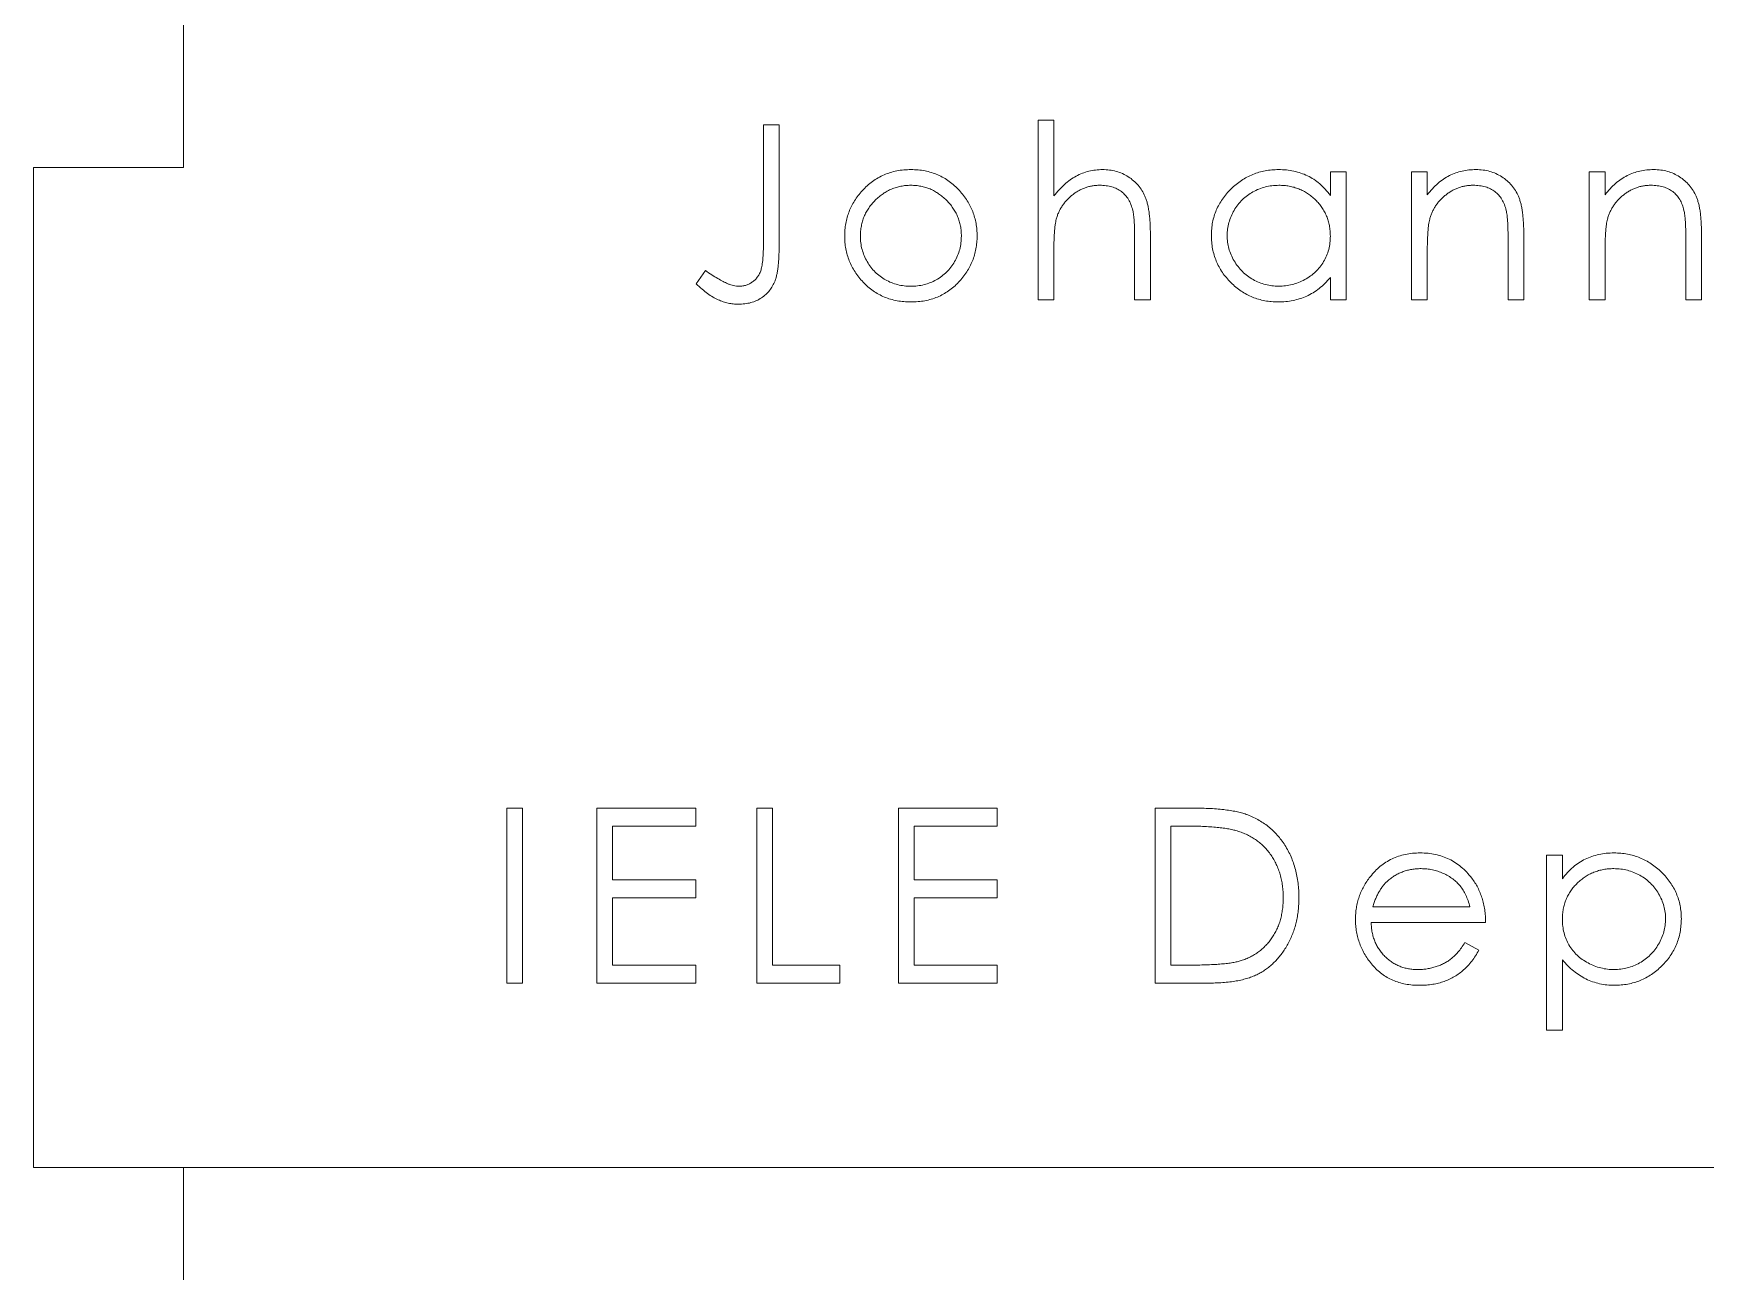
# Model space of a CAD drawing. Header units: millimetres. Extents: x 0 to 300, y 0 to 315.
# Drawn here: x 0 to 33.43, y 97.92 to 122.68 of the extents above; entities that cross this region are included whole.
import ezdxf

# ---------------------------------------------------------------- set-up
doc = ezdxf.new("R2010")
doc.units = ezdxf.units.MM

msp = doc.modelspace()

# ---------------------------------------------------------------- linework, layer by layer
at = {"color": 1, "linetype": 'Continuous', "lineweight": 0}
for p, q in [((3, 120), (3, 130)), ((0, 120), (0, 100)), ((0, 120), (3, 120)), ((3, 100), (0, 100)), ((3, 100), (3, 80)), ((273, 100), (3, 100)), ((3, 100), (68, 100))]:
    msp.add_line(p, q, dxfattribs=at)
at = {"color": 18, "linetype": 'Continuous', "lineweight": 15, "true_color": 0x000000}
for p, q in [((14.596, 120.857), (14.91, 120.857)), ((14.596, 118.528), (14.596, 120.857)), ((14.91, 120.857), (14.91, 118.493)), ((20.088, 120.946), (20.403, 120.946)), ((20.088, 117.357), (20.088, 120.946)), ((20.403, 120.946), (20.403, 119.431)), ((25.931, 119.914), (26.245, 119.914)), ((25.931, 119.441), (25.931, 119.914)), ((26.245, 119.914), (26.245, 117.357)), ((27.555, 119.914), (27.869, 119.914)), ((27.555, 117.357), (27.555, 119.914)), ((27.869, 119.914), (27.869, 119.453)), ((31.109, 119.914), (31.423, 119.914)), ((31.109, 117.357), (31.109, 119.914)), ((31.423, 119.914), (31.423, 119.453)), ((22.018, 117.357), (22.018, 118.56)), ((22.332, 118.663), (22.332, 117.357)), ((29.485, 117.357), (29.485, 118.56)), ((29.799, 118.663), (29.799, 117.357)), ((33.038, 117.357), (33.038, 118.56)), ((33.353, 118.663), (33.353, 117.357)), ((20.403, 118.281), (20.403, 117.357)), ((27.869, 118.281), (27.869, 117.357)), ((31.423, 118.281), (31.423, 117.357)), ((13.25, 117.671), (13.435, 117.94)), ((25.931, 117.357), (25.931, 117.799)), ((20.403, 117.357), (20.088, 117.357)), ((22.332, 117.357), (22.018, 117.357)), ((26.245, 117.357), (25.931, 117.357)), ((27.869, 117.357), (27.555, 117.357)), ((29.799, 117.357), (29.485, 117.357)), ((31.423, 117.357), (31.109, 117.357)), ((33.353, 117.357), (33.038, 117.357)), ((9.463, 107.19), (9.777, 107.19)), ((9.463, 103.69), (9.463, 107.19)), ((9.777, 107.19), (9.777, 103.69)), ((11.267, 107.19), (13.241, 107.19)), ((11.267, 103.69), (11.267, 107.19)), ((13.241, 107.19), (13.241, 106.831)), ((14.462, 107.19), (14.776, 107.19)), ((14.462, 103.69), (14.462, 107.19)), ((14.776, 107.19), (14.776, 104.049)), ((17.297, 107.19), (19.272, 107.19)), ((17.297, 103.69), (17.297, 107.19)), ((19.272, 107.19), (19.272, 106.831)), ((22.431, 107.19), (23.138, 107.19)), ((22.431, 103.69), (22.431, 107.19)), ((11.581, 106.831), (11.581, 105.754)), ((13.241, 106.831), (11.581, 106.831)), ((17.612, 106.831), (17.612, 105.754)), ((19.272, 106.831), (17.612, 106.831)), ((22.745, 106.831), (22.745, 104.049)), ((22.991, 106.831), (22.745, 106.831)), ((30.256, 106.248), (30.571, 106.248)), ((30.256, 102.748), (30.256, 106.248)), ((30.571, 106.248), (30.571, 105.774)), ((11.581, 105.754), (13.241, 105.754)), ((13.241, 105.754), (13.241, 105.395)), ((17.612, 105.754), (19.272, 105.754)), ((19.272, 105.754), (19.272, 105.395)), ((11.581, 105.395), (11.581, 104.049)), ((13.241, 105.395), (11.581, 105.395)), ((17.612, 105.395), (17.612, 104.049)), ((19.272, 105.395), (17.612, 105.395)), ((26.78, 105.216), (28.722, 105.216)), ((29.036, 104.901), (26.747, 104.901)), ((28.622, 104.498), (28.901, 104.351)), ((11.581, 104.049), (13.241, 104.049)), ((13.241, 104.049), (13.241, 103.69)), ((14.776, 104.049), (16.122, 104.049)), ((16.122, 104.049), (16.122, 103.69)), ((17.612, 104.049), (19.272, 104.049)), ((19.272, 104.049), (19.272, 103.69)), ((22.745, 104.049), (23.147, 104.049)), ((30.571, 104.153), (30.571, 102.748)), ((9.777, 103.69), (9.463, 103.69)), ((13.241, 103.69), (11.267, 103.69)), ((16.122, 103.69), (14.462, 103.69)), ((19.272, 103.69), (17.297, 103.69)), ((23.515, 103.69), (22.431, 103.69)), ((30.571, 102.748), (30.256, 102.748))]:
    msp.add_line(p, q, dxfattribs=at)
for points, knots in [([(16.571, 119.536), (16.604, 119.57), (16.667, 119.636), (16.775, 119.722), (16.887, 119.796), (17.007, 119.855), (17.133, 119.902), (17.265, 119.935), (17.403, 119.956), (17.498, 119.958), (17.546, 119.959)], [0, 0, 0, 0, 0.128498, 0.252713, 0.374819, 0.496436, 0.617911, 0.741288, 0.8687, 1, 1, 1, 1]), ([(17.546, 119.959), (17.594, 119.958), (17.688, 119.956), (17.826, 119.935), (17.957, 119.902), (18.083, 119.857), (18.201, 119.796), (18.314, 119.724), (18.421, 119.638), (18.485, 119.571), (18.517, 119.538)], [0, 0, 0, 0, 0.131751, 0.258332, 0.382134, 0.503804, 0.624693, 0.746871, 0.871514, 1, 1, 1, 1]), ([(20.403, 119.431), (20.436, 119.473), (20.502, 119.555), (20.612, 119.662), (20.726, 119.755), (20.846, 119.829), (20.971, 119.888), (21.102, 119.929), (21.237, 119.954), (21.329, 119.958), (21.376, 119.959)], [0, 0, 0, 0, 0.140724, 0.273996, 0.400684, 0.522555, 0.641534, 0.759969, 0.878405, 1, 1, 1, 1]), ([(21.376, 119.959), (21.423, 119.957), (21.516, 119.954), (21.651, 119.927), (21.777, 119.881), (21.893, 119.818), (21.998, 119.739), (22.091, 119.648), (22.167, 119.543), (22.218, 119.446), (22.252, 119.359), (22.273, 119.285), (22.291, 119.202), (22.307, 119.111), (22.317, 119.011), (22.326, 118.902), (22.332, 118.786), (22.332, 118.705), (22.332, 118.663)], [0, 0, 0, 0, 0.077229, 0.151155, 0.223454, 0.295497, 0.36692, 0.436794, 0.506696, 0.577864, 0.615912, 0.658048, 0.703776, 0.75408, 0.808979, 0.867913, 0.931702, 1, 1, 1, 1]), ([(23.553, 118.642), (23.554, 118.687), (23.556, 118.775), (23.575, 118.904), (23.606, 119.029), (23.649, 119.148), (23.705, 119.262), (23.773, 119.372), (23.853, 119.477), (23.945, 119.574), (24.045, 119.664), (24.152, 119.743), (24.263, 119.811), (24.381, 119.864), (24.502, 119.908), (24.629, 119.938), (24.761, 119.955), (24.851, 119.958), (24.896, 119.959)], [0, 0, 0, 0, 0.063775, 0.126079, 0.186904, 0.247574, 0.308003, 0.369132, 0.432033, 0.496791, 0.561611, 0.624914, 0.686726, 0.748079, 0.809582, 0.871631, 0.934886, 1, 1, 1, 1]), ([(24.896, 119.959), (24.948, 119.958), (25.05, 119.955), (25.2, 119.931), (25.342, 119.892), (25.477, 119.838), (25.604, 119.766), (25.722, 119.676), (25.833, 119.567), (25.898, 119.484), (25.931, 119.441)], [0, 0, 0, 0, 0.129862, 0.254654, 0.376015, 0.495255, 0.614798, 0.738106, 0.865196, 1, 1, 1, 1]), ([(27.869, 119.453), (27.903, 119.495), (27.968, 119.576), (28.076, 119.683), (28.191, 119.771), (28.311, 119.841), (28.436, 119.894), (28.567, 119.932), (28.703, 119.955), (28.796, 119.958), (28.842, 119.959)], [0, 0, 0, 0, 0.140976, 0.273569, 0.398988, 0.51993, 0.63811, 0.756589, 0.87686, 1, 1, 1, 1]), ([(28.842, 119.959), (28.89, 119.957), (28.982, 119.954), (29.117, 119.927), (29.243, 119.881), (29.36, 119.818), (29.465, 119.739), (29.557, 119.647), (29.634, 119.542), (29.685, 119.444), (29.719, 119.358), (29.74, 119.283), (29.758, 119.201), (29.773, 119.11), (29.784, 119.01), (29.792, 118.902), (29.798, 118.785), (29.799, 118.704), (29.799, 118.663)], [0, 0, 0, 0, 0.0772404, 0.1511781, 0.223488, 0.2955426, 0.3669763, 0.4371305, 0.5070436, 0.5785597, 0.6166135, 0.6587562, 0.7044912, 0.7548031, 0.8093316, 0.8682745, 0.9320729, 1, 1, 1, 1]), ([(31.423, 119.453), (31.457, 119.495), (31.522, 119.576), (31.63, 119.683), (31.745, 119.771), (31.865, 119.841), (31.99, 119.894), (32.121, 119.932), (32.257, 119.955), (32.349, 119.958), (32.396, 119.959)], [0, 0, 0, 0, 0.140976, 0.273569, 0.398988, 0.51993, 0.63811, 0.756589, 0.87686, 1, 1, 1, 1]), ([(32.396, 119.959), (32.444, 119.957), (32.536, 119.954), (32.671, 119.927), (32.797, 119.881), (32.914, 119.818), (33.019, 119.739), (33.111, 119.647), (33.187, 119.542), (33.239, 119.444), (33.272, 119.358), (33.294, 119.283), (33.312, 119.201), (33.327, 119.11), (33.338, 119.01), (33.346, 118.902), (33.352, 118.785), (33.352, 118.704), (33.353, 118.663)], [0, 0, 0, 0, 0.0772404, 0.1511781, 0.223488, 0.2955426, 0.3669763, 0.4371305, 0.5070436, 0.5785597, 0.6166135, 0.6587562, 0.7044912, 0.7548031, 0.8093316, 0.8682745, 0.9320729, 1, 1, 1, 1]), ([(16.221, 118.628), (16.222, 118.671), (16.224, 118.756), (16.24, 118.881), (16.268, 119.002), (16.306, 119.118), (16.356, 119.229), (16.416, 119.337), (16.488, 119.44), (16.543, 119.503), (16.571, 119.536)], [0, 0, 0, 0, 0.128919, 0.255238, 0.378679, 0.501088, 0.622714, 0.746241, 0.871589, 1, 1, 1, 1]), ([(17.544, 119.645), (17.51, 119.644), (17.443, 119.642), (17.345, 119.628), (17.25, 119.605), (17.158, 119.572), (17.071, 119.53), (16.987, 119.478), (16.906, 119.418), (16.831, 119.348), (16.762, 119.272), (16.701, 119.192), (16.65, 119.107), (16.607, 119.019), (16.575, 118.926), (16.552, 118.829), (16.537, 118.729), (16.536, 118.661), (16.535, 118.626)], [0, 0, 0, 0, 0.063846, 0.126044, 0.187165, 0.247399, 0.30838, 0.36978, 0.432584, 0.497641, 0.562401, 0.625557, 0.687332, 0.748313, 0.809791, 0.871768, 0.934836, 1, 1, 1, 1]), ([(18.554, 118.626), (18.553, 118.661), (18.551, 118.729), (18.537, 118.829), (18.513, 118.926), (18.481, 119.019), (18.439, 119.107), (18.386, 119.191), (18.326, 119.273), (18.256, 119.348), (18.181, 119.418), (18.1, 119.478), (18.017, 119.53), (17.929, 119.573), (17.838, 119.604), (17.743, 119.628), (17.645, 119.642), (17.578, 119.644), (17.544, 119.645)], [0, 0, 0, 0, 0.065185, 0.128274, 0.19027, 0.251768, 0.312769, 0.374793, 0.43797, 0.503047, 0.568125, 0.63095, 0.692369, 0.752973, 0.813641, 0.874355, 0.936573, 1, 1, 1, 1]), ([(18.517, 119.538), (18.545, 119.506), (18.601, 119.442), (18.672, 119.338), (18.733, 119.231), (18.782, 119.119), (18.821, 119.003), (18.848, 118.882), (18.865, 118.757), (18.867, 118.672), (18.868, 118.628)], [0, 0, 0, 0, 0.128157, 0.253834, 0.376506, 0.498534, 0.621368, 0.744565, 0.870634, 1, 1, 1, 1]), ([(21.32, 119.645), (21.295, 119.645), (21.245, 119.644), (21.171, 119.634), (21.099, 119.619), (21.029, 119.598), (20.961, 119.569), (20.895, 119.536), (20.831, 119.496), (20.77, 119.451), (20.713, 119.401), (20.659, 119.348), (20.612, 119.292), (20.569, 119.233), (20.531, 119.171), (20.499, 119.106), (20.471, 119.038), (20.458, 118.991), (20.451, 118.968)], [0, 0, 0, 0, 0.06402, 0.126694, 0.189084, 0.250363, 0.312516, 0.374243, 0.43785, 0.502657, 0.567745, 0.630576, 0.692772, 0.754268, 0.815121, 0.876051, 0.937982, 1, 1, 1, 1]), ([(21.981, 119.142), (21.97, 119.181), (21.948, 119.258), (21.897, 119.361), (21.833, 119.45), (21.755, 119.522), (21.665, 119.578), (21.561, 119.617), (21.445, 119.641), (21.363, 119.644), (21.32, 119.645)], [0, 0, 0, 0, 0.136257, 0.261954, 0.379638, 0.494379, 0.609866, 0.729887, 0.859213, 1, 1, 1, 1]), ([(24.9, 119.645), (24.854, 119.643), (24.764, 119.64), (24.631, 119.615), (24.503, 119.573), (24.382, 119.516), (24.27, 119.444), (24.169, 119.357), (24.079, 119.257), (24.004, 119.145), (23.943, 119.025), (23.9, 118.899), (23.871, 118.77), (23.868, 118.683), (23.867, 118.639)], [0, 0, 0, 0, 0.085921, 0.169593, 0.252476, 0.336244, 0.419505, 0.502036, 0.584775, 0.669846, 0.754185, 0.836658, 0.91801, 1, 1, 1, 1]), ([(25.931, 118.63), (25.93, 118.665), (25.928, 118.735), (25.913, 118.837), (25.891, 118.935), (25.858, 119.028), (25.816, 119.117), (25.764, 119.201), (25.704, 119.281), (25.634, 119.355), (25.558, 119.423), (25.477, 119.483), (25.391, 119.533), (25.301, 119.574), (25.207, 119.606), (25.108, 119.628), (25.006, 119.643), (24.936, 119.644), (24.9, 119.645)], [0, 0, 0, 0, 0.065634, 0.129188, 0.191219, 0.251913, 0.312507, 0.373494, 0.435152, 0.498741, 0.562095, 0.624187, 0.685476, 0.746097, 0.807612, 0.869967, 0.933951, 1, 1, 1, 1]), ([(28.788, 119.645), (28.762, 119.645), (28.712, 119.644), (28.638, 119.634), (28.566, 119.619), (28.496, 119.598), (28.428, 119.569), (28.362, 119.537), (28.298, 119.496), (28.237, 119.451), (28.179, 119.401), (28.126, 119.348), (28.078, 119.292), (28.035, 119.233), (27.998, 119.171), (27.966, 119.106), (27.938, 119.038), (27.924, 118.991), (27.918, 118.968)], [0, 0, 0, 0, 0.063986, 0.126627, 0.188984, 0.25023, 0.312351, 0.374574, 0.438148, 0.50292, 0.567974, 0.630771, 0.692935, 0.754398, 0.815218, 0.876117, 0.938015, 1, 1, 1, 1]), ([(29.447, 119.142), (29.437, 119.181), (29.416, 119.258), (29.366, 119.361), (29.302, 119.45), (29.224, 119.522), (29.133, 119.578), (29.029, 119.617), (28.912, 119.641), (28.83, 119.644), (28.788, 119.645)], [0, 0, 0, 0, 0.13552, 0.260833, 0.378476, 0.493178, 0.609281, 0.729981, 0.859261, 1, 1, 1, 1]), ([(32.342, 119.645), (32.316, 119.645), (32.266, 119.644), (32.192, 119.634), (32.12, 119.619), (32.05, 119.598), (31.982, 119.569), (31.916, 119.537), (31.852, 119.496), (31.79, 119.451), (31.733, 119.401), (31.68, 119.348), (31.632, 119.292), (31.589, 119.233), (31.552, 119.171), (31.52, 119.106), (31.492, 119.038), (31.478, 118.991), (31.471, 118.968)], [0, 0, 0, 0, 0.063986, 0.126627, 0.188984, 0.25023, 0.312351, 0.374574, 0.438148, 0.50292, 0.567974, 0.630771, 0.692935, 0.754398, 0.815218, 0.876117, 0.938015, 1, 1, 1, 1]), ([(33.001, 119.142), (32.991, 119.181), (32.97, 119.258), (32.92, 119.361), (32.856, 119.45), (32.778, 119.522), (32.687, 119.578), (32.582, 119.617), (32.466, 119.641), (32.384, 119.644), (32.342, 119.645)], [0, 0, 0, 0, 0.13552, 0.260833, 0.378476, 0.493178, 0.609281, 0.729981, 0.859261, 1, 1, 1, 1]), ([(22.018, 118.56), (22.018, 118.595), (22.017, 118.661), (22.016, 118.757), (22.014, 118.843), (22.009, 118.92), (22.005, 118.989), (21.998, 119.048), (21.991, 119.098), (21.984, 119.128), (21.981, 119.142)], [0, 0, 0, 0, 0.178867, 0.342141, 0.489871, 0.623312, 0.740056, 0.841468, 0.928901, 1, 1, 1, 1]), ([(29.485, 118.56), (29.484, 118.595), (29.484, 118.661), (29.483, 118.757), (29.48, 118.843), (29.476, 118.92), (29.47, 118.989), (29.464, 119.048), (29.457, 119.098), (29.45, 119.128), (29.447, 119.142)], [0, 0, 0, 0, 0.17885, 0.34211, 0.489826, 0.623254, 0.74008, 0.841483, 0.928908, 1, 1, 1, 1]), ([(33.038, 118.56), (33.038, 118.595), (33.038, 118.661), (33.037, 118.757), (33.034, 118.843), (33.03, 118.92), (33.024, 118.989), (33.018, 119.048), (33.011, 119.098), (33.004, 119.128), (33.001, 119.142)], [0, 0, 0, 0, 0.17885, 0.3421096, 0.4898257, 0.6232544, 0.7400797, 0.8414827, 0.9289077, 1, 1, 1, 1]), ([(20.451, 118.968), (20.447, 118.951), (20.438, 118.914), (20.429, 118.853), (20.421, 118.781), (20.414, 118.701), (20.409, 118.61), (20.405, 118.509), (20.403, 118.398), (20.403, 118.322), (20.403, 118.281)], [0, 0, 0, 0, 0.075999, 0.165611, 0.269045, 0.387448, 0.518827, 0.665394, 0.825083, 1, 1, 1, 1]), ([(27.918, 118.968), (27.914, 118.951), (27.905, 118.913), (27.896, 118.851), (27.887, 118.78), (27.88, 118.699), (27.876, 118.608), (27.871, 118.508), (27.87, 118.398), (27.869, 118.321), (27.869, 118.281)], [0, 0, 0, 0, 0.076995, 0.167615, 0.271052, 0.38946, 0.520843, 0.666399, 0.826094, 1, 1, 1, 1]), ([(31.471, 118.968), (31.468, 118.951), (31.459, 118.913), (31.45, 118.851), (31.441, 118.78), (31.434, 118.699), (31.43, 118.608), (31.425, 118.508), (31.424, 118.398), (31.423, 118.321), (31.423, 118.281)], [0, 0, 0, 0, 0.076995, 0.167615, 0.271052, 0.38946, 0.520843, 0.666399, 0.826094, 1, 1, 1, 1]), ([(14.91, 118.493), (14.91, 118.449), (14.909, 118.366), (14.906, 118.245), (14.9, 118.134), (14.891, 118.034), (14.879, 117.945), (14.865, 117.865), (14.849, 117.796), (14.824, 117.718), (14.783, 117.633), (14.722, 117.541), (14.646, 117.461), (14.557, 117.391), (14.456, 117.335), (14.344, 117.295), (14.222, 117.271), (14.138, 117.268), (14.094, 117.267)], [0, 0, 0, 0, 0.0773607, 0.148542, 0.2140077, 0.2729945, 0.3264092, 0.3738804, 0.4160199, 0.4521255, 0.5180017, 0.5823669, 0.6470438, 0.7133304, 0.780912, 0.850395, 0.922923, 1, 1, 1, 1]), ([(14.112, 117.626), (14.136, 117.627), (14.184, 117.629), (14.253, 117.647), (14.32, 117.674), (14.381, 117.714), (14.437, 117.761), (14.483, 117.819), (14.522, 117.882), (14.545, 117.942), (14.56, 117.997), (14.57, 118.048), (14.578, 118.107), (14.585, 118.174), (14.589, 118.251), (14.594, 118.335), (14.596, 118.429), (14.596, 118.494), (14.596, 118.528)], [0, 0, 0, 0, 0.062326, 0.123196, 0.184036, 0.246964, 0.310699, 0.373268, 0.436588, 0.502125, 0.539005, 0.583255, 0.634447, 0.692676, 0.75857, 0.831659, 0.911917, 1, 1, 1, 1]), ([(17.546, 117.312), (17.498, 117.313), (17.404, 117.315), (17.268, 117.334), (17.138, 117.365), (17.014, 117.408), (16.897, 117.464), (16.788, 117.532), (16.684, 117.613), (16.589, 117.705), (16.503, 117.805), (16.427, 117.91), (16.363, 118.02), (16.311, 118.134), (16.27, 118.251), (16.242, 118.374), (16.223, 118.5), (16.221, 118.585), (16.221, 118.628)], [0, 0, 0, 0, 0.068742, 0.134635, 0.198324, 0.260825, 0.322714, 0.384555, 0.446913, 0.510958, 0.574931, 0.636685, 0.697483, 0.757134, 0.816966, 0.876818, 0.937663, 1, 1, 1, 1]), ([(16.535, 118.626), (16.536, 118.582), (16.539, 118.493), (16.565, 118.362), (16.609, 118.236), (16.667, 118.117), (16.741, 118.006), (16.827, 117.907), (16.926, 117.822), (17.035, 117.752), (17.154, 117.695), (17.279, 117.656), (17.41, 117.63), (17.499, 117.627), (17.544, 117.626)], [0, 0, 0, 0, 0.084733, 0.168179, 0.251488, 0.335841, 0.419834, 0.502345, 0.583649, 0.665931, 0.748717, 0.831047, 0.91441, 1, 1, 1, 1]), ([(17.544, 117.626), (17.589, 117.627), (17.679, 117.63), (17.809, 117.655), (17.934, 117.696), (18.052, 117.751), (18.162, 117.823), (18.261, 117.907), (18.347, 118.006), (18.42, 118.117), (18.48, 118.236), (18.523, 118.362), (18.549, 118.493), (18.552, 118.582), (18.554, 118.626)], [0, 0, 0, 0, 0.085606, 0.168983, 0.250908, 0.333708, 0.416005, 0.49766, 0.579893, 0.663902, 0.748466, 0.831791, 0.915252, 1, 1, 1, 1]), ([(18.868, 118.628), (18.867, 118.585), (18.865, 118.5), (18.847, 118.374), (18.818, 118.251), (18.777, 118.134), (18.725, 118.02), (18.661, 117.91), (18.585, 117.805), (18.499, 117.705), (18.404, 117.613), (18.301, 117.533), (18.192, 117.464), (18.075, 117.408), (17.952, 117.365), (17.822, 117.334), (17.686, 117.315), (17.593, 117.313), (17.546, 117.312)], [0, 0, 0, 0, 0.062416, 0.123337, 0.183265, 0.243172, 0.302898, 0.363774, 0.425605, 0.489659, 0.553785, 0.616222, 0.677854, 0.739517, 0.802097, 0.865866, 0.931508, 1, 1, 1, 1]), ([(24.886, 117.312), (24.841, 117.313), (24.752, 117.315), (24.621, 117.334), (24.495, 117.364), (24.373, 117.406), (24.258, 117.462), (24.147, 117.528), (24.041, 117.608), (23.942, 117.698), (23.851, 117.797), (23.77, 117.901), (23.704, 118.013), (23.648, 118.128), (23.605, 118.25), (23.575, 118.376), (23.556, 118.508), (23.554, 118.597), (23.553, 118.642)], [0, 0, 0, 0, 0.06462, 0.127433, 0.189004, 0.24993, 0.310668, 0.372329, 0.434939, 0.499576, 0.564191, 0.626735, 0.688109, 0.749294, 0.810331, 0.871901, 0.935046, 1, 1, 1, 1]), ([(23.867, 118.639), (23.869, 118.595), (23.872, 118.508), (23.899, 118.379), (23.944, 118.254), (24.005, 118.132), (24.082, 118.02), (24.171, 117.918), (24.273, 117.831), (24.386, 117.757), (24.506, 117.698), (24.633, 117.657), (24.764, 117.631), (24.853, 117.627), (24.897, 117.626)], [0, 0, 0, 0, 0.081589, 0.162859, 0.245484, 0.330807, 0.416493, 0.499893, 0.583048, 0.667158, 0.751312, 0.833785, 0.916256, 1, 1, 1, 1]), ([(24.897, 117.626), (24.943, 117.628), (25.033, 117.631), (25.167, 117.656), (25.296, 117.698), (25.42, 117.756), (25.535, 117.828), (25.639, 117.912), (25.726, 118.009), (25.8, 118.117), (25.859, 118.234), (25.901, 118.36), (25.926, 118.493), (25.929, 118.583), (25.931, 118.63)], [0, 0, 0, 0, 0.084802, 0.168664, 0.252552, 0.33824, 0.423103, 0.505556, 0.586176, 0.667136, 0.748499, 0.830452, 0.913456, 1, 1, 1, 1]), ([(13.435, 117.94), (13.478, 117.911), (13.558, 117.855), (13.677, 117.783), (13.782, 117.722), (13.851, 117.691), (13.882, 117.676)], [0, 0, 0, 0, 0.299184, 0.564899, 0.798548, 1, 1, 1, 1]), ([(25.931, 117.799), (25.895, 117.759), (25.826, 117.681), (25.711, 117.579), (25.588, 117.494), (25.46, 117.426), (25.325, 117.375), (25.184, 117.339), (25.037, 117.315), (24.937, 117.313), (24.886, 117.312)], [0, 0, 0, 0, 0.1342984, 0.262085, 0.3862699, 0.5071646, 0.6273002, 0.7481449, 0.8723702, 1, 1, 1, 1]), ([(14.094, 117.267), (14.06, 117.268), (13.992, 117.27), (13.89, 117.288), (13.789, 117.315), (13.687, 117.355), (13.583, 117.41), (13.476, 117.481), (13.363, 117.569), (13.289, 117.636), (13.25, 117.671)], [0, 0, 0, 0, 0.1060709, 0.2134217, 0.3216855, 0.4338579, 0.5540813, 0.687587, 0.8364659, 1, 1, 1, 1]), ([(13.882, 117.676), (13.902, 117.669), (13.94, 117.654), (13.997, 117.637), (14.055, 117.628), (14.093, 117.627), (14.112, 117.626)], [0, 0, 0, 0, 0.262952, 0.515707, 0.762109, 1, 1, 1, 1]), ([(23.138, 107.19), (23.199, 107.19), (23.318, 107.189), (23.489, 107.183), (23.648, 107.174), (23.794, 107.16), (23.926, 107.143), (24.045, 107.121), (24.152, 107.096), (24.217, 107.074), (24.248, 107.064)], [0, 0, 0, 0, 0.164289, 0.317406, 0.458844, 0.589367, 0.707831, 0.81577, 0.91288, 1, 1, 1, 1]), ([(24.248, 107.064), (24.289, 107.048), (24.369, 107.018), (24.483, 106.96), (24.59, 106.895), (24.691, 106.822), (24.784, 106.739), (24.872, 106.65), (24.952, 106.552), (25.025, 106.446), (25.09, 106.333), (25.147, 106.215), (25.195, 106.091), (25.234, 105.962), (25.265, 105.828), (25.286, 105.688), (25.3, 105.544), (25.302, 105.446), (25.303, 105.396)], [0, 0, 0, 0, 0.061545, 0.121694, 0.181155, 0.239875, 0.298702, 0.357647, 0.417605, 0.478494, 0.540407, 0.602345, 0.665004, 0.728559, 0.793651, 0.860534, 0.929236, 1, 1, 1, 1]), ([(24.066, 106.733), (24.037, 106.741), (23.975, 106.758), (23.873, 106.777), (23.758, 106.794), (23.63, 106.808), (23.489, 106.818), (23.335, 106.825), (23.167, 106.83), (23.051, 106.831), (22.991, 106.831)], [0, 0, 0, 0, 0.084319, 0.179285, 0.286583, 0.405111, 0.535593, 0.67819, 0.832976, 1, 1, 1, 1]), ([(24.988, 105.396), (24.988, 105.437), (24.987, 105.518), (24.974, 105.636), (24.956, 105.749), (24.929, 105.858), (24.895, 105.963), (24.852, 106.063), (24.804, 106.159), (24.746, 106.249), (24.682, 106.334), (24.612, 106.412), (24.536, 106.483), (24.454, 106.548), (24.366, 106.605), (24.272, 106.655), (24.172, 106.698), (24.102, 106.721), (24.066, 106.733)], [0, 0, 0, 0, 0.070151, 0.137813, 0.203226, 0.267174, 0.330024, 0.391794, 0.453084, 0.514334, 0.575, 0.634865, 0.694116, 0.753442, 0.813126, 0.87408, 0.936007, 1, 1, 1, 1]), ([(26.728, 105.816), (26.76, 105.854), (26.822, 105.928), (26.927, 106.026), (27.042, 106.108), (27.163, 106.176), (27.294, 106.228), (27.431, 106.266), (27.577, 106.288), (27.677, 106.291), (27.728, 106.293)], [0, 0, 0, 0, 0.128835, 0.253589, 0.374643, 0.49534, 0.616325, 0.739759, 0.866842, 1, 1, 1, 1]), ([(27.728, 106.293), (27.78, 106.291), (27.883, 106.289), (28.033, 106.264), (28.175, 106.225), (28.309, 106.17), (28.434, 106.099), (28.551, 106.01), (28.661, 105.908), (28.725, 105.829), (28.758, 105.789)], [0, 0, 0, 0, 0.13204, 0.259033, 0.38188, 0.502258, 0.622752, 0.744743, 0.870109, 1, 1, 1, 1]), ([(30.571, 105.774), (30.604, 105.817), (30.669, 105.901), (30.78, 106.009), (30.898, 106.1), (31.026, 106.171), (31.16, 106.225), (31.301, 106.265), (31.45, 106.288), (31.552, 106.291), (31.604, 106.293)], [0, 0, 0, 0, 0.13536, 0.263045, 0.386061, 0.505771, 0.625178, 0.746148, 0.870538, 1, 1, 1, 1]), ([(31.604, 106.293), (31.649, 106.291), (31.739, 106.289), (31.871, 106.271), (31.998, 106.241), (32.12, 106.198), (32.237, 106.144), (32.348, 106.076), (32.455, 105.998), (32.555, 105.908), (32.648, 105.81), (32.727, 105.705), (32.796, 105.596), (32.852, 105.481), (32.896, 105.362), (32.927, 105.237), (32.945, 105.108), (32.947, 105.02), (32.949, 104.976)], [0, 0, 0, 0, 0.065081, 0.128636, 0.190653, 0.252125, 0.313446, 0.375227, 0.438498, 0.503285, 0.56801, 0.630879, 0.692154, 0.752552, 0.813191, 0.873985, 0.936258, 1, 1, 1, 1]), ([(26.433, 104.962), (26.434, 105.001), (26.436, 105.079), (26.45, 105.194), (26.473, 105.306), (26.505, 105.415), (26.547, 105.521), (26.598, 105.623), (26.658, 105.722), (26.704, 105.784), (26.728, 105.816)], [0, 0, 0, 0, 0.128045, 0.253768, 0.377428, 0.500551, 0.623296, 0.746578, 0.872348, 1, 1, 1, 1]), ([(27.085, 105.739), (27.068, 105.724), (27.034, 105.693), (26.989, 105.64), (26.946, 105.584), (26.907, 105.521), (26.87, 105.452), (26.837, 105.378), (26.806, 105.299), (26.789, 105.244), (26.78, 105.216)], [0, 0, 0, 0, 0.109984, 0.22258, 0.3385, 0.458709, 0.585535, 0.717518, 0.854667, 1, 1, 1, 1]), ([(27.744, 105.978), (27.712, 105.978), (27.65, 105.977), (27.559, 105.965), (27.471, 105.946), (27.387, 105.92), (27.306, 105.886), (27.228, 105.845), (27.154, 105.795), (27.108, 105.758), (27.085, 105.739)], [0, 0, 0, 0, 0.131092, 0.259141, 0.384162, 0.505992, 0.629098, 0.750669, 0.874039, 1, 1, 1, 1]), ([(28.722, 105.216), (28.71, 105.257), (28.688, 105.337), (28.642, 105.448), (28.59, 105.547), (28.528, 105.633), (28.458, 105.709), (28.378, 105.775), (28.287, 105.835), (28.188, 105.885), (28.082, 105.927), (27.971, 105.956), (27.858, 105.976), (27.782, 105.977), (27.744, 105.978)], [0, 0, 0, 0, 0.09624, 0.185231, 0.267501, 0.3444, 0.419595, 0.496891, 0.576638, 0.660268, 0.745387, 0.83004, 0.914474, 1, 1, 1, 1]), ([(28.758, 105.789), (28.78, 105.759), (28.824, 105.699), (28.879, 105.601), (28.927, 105.498), (28.965, 105.389), (28.996, 105.275), (29.019, 105.156), (29.032, 105.03), (29.035, 104.945), (29.036, 104.901)], [0, 0, 0, 0, 0.118522, 0.236255, 0.356174, 0.47725, 0.60154, 0.729618, 0.862158, 1, 1, 1, 1]), ([(31.601, 105.978), (31.566, 105.978), (31.496, 105.977), (31.393, 105.962), (31.294, 105.94), (31.2, 105.907), (31.11, 105.866), (31.024, 105.816), (30.943, 105.756), (30.867, 105.689), (30.798, 105.614), (30.737, 105.535), (30.686, 105.45), (30.643, 105.361), (30.611, 105.268), (30.588, 105.17), (30.573, 105.068), (30.571, 104.999), (30.571, 104.963)], [0, 0, 0, 0, 0.066044, 0.130024, 0.192374, 0.253884, 0.314896, 0.375806, 0.438242, 0.501591, 0.564881, 0.626533, 0.687516, 0.748106, 0.808796, 0.870822, 0.934371, 1, 1, 1, 1]), ([(32.635, 104.972), (32.633, 105.016), (32.63, 105.104), (32.602, 105.232), (32.559, 105.358), (32.496, 105.478), (32.422, 105.59), (32.332, 105.69), (32.232, 105.777), (32.119, 105.849), (31.998, 105.906), (31.871, 105.948), (31.738, 105.974), (31.647, 105.977), (31.601, 105.978)], [0, 0, 0, 0, 0.081994, 0.163349, 0.245826, 0.330367, 0.415198, 0.497941, 0.580476, 0.66374, 0.747513, 0.830399, 0.914076, 1, 1, 1, 1]), ([(25.303, 105.396), (25.302, 105.353), (25.301, 105.267), (25.29, 105.142), (25.273, 105.02), (25.248, 104.902), (25.218, 104.788), (25.179, 104.678), (25.134, 104.572), (25.082, 104.47), (25.025, 104.374), (24.964, 104.284), (24.898, 104.2), (24.828, 104.123), (24.754, 104.052), (24.676, 103.987), (24.593, 103.93), (24.506, 103.878), (24.412, 103.833), (24.31, 103.794), (24.199, 103.763), (24.08, 103.736), (23.951, 103.715), (23.814, 103.701), (23.667, 103.691), (23.567, 103.69), (23.515, 103.69)], [0, 0, 0, 0, 0.046081, 0.090807, 0.134295, 0.177024, 0.218823, 0.260244, 0.30108, 0.341614, 0.381583, 0.42012, 0.458075, 0.494738, 0.531195, 0.566934, 0.602713, 0.638327, 0.674853, 0.713467, 0.754442, 0.797815, 0.843989, 0.893072, 0.944963, 1, 1, 1, 1]), ([(24.147, 104.138), (24.179, 104.149), (24.242, 104.171), (24.333, 104.212), (24.418, 104.26), (24.498, 104.313), (24.572, 104.374), (24.642, 104.441), (24.706, 104.514), (24.765, 104.593), (24.817, 104.677), (24.863, 104.767), (24.903, 104.86), (24.934, 104.959), (24.958, 105.062), (24.976, 105.17), (24.987, 105.282), (24.988, 105.358), (24.988, 105.396)], [0, 0, 0, 0, 0.062415, 0.123338, 0.183125, 0.241783, 0.300579, 0.35968, 0.418882, 0.479531, 0.540851, 0.602303, 0.664463, 0.727806, 0.792895, 0.859672, 0.928464, 1, 1, 1, 1]), ([(27.72, 103.645), (27.671, 103.646), (27.575, 103.648), (27.435, 103.668), (27.304, 103.699), (27.181, 103.743), (27.066, 103.801), (26.96, 103.871), (26.861, 103.953), (26.773, 104.048), (26.693, 104.149), (26.624, 104.255), (26.565, 104.365), (26.517, 104.479), (26.479, 104.594), (26.452, 104.714), (26.437, 104.837), (26.435, 104.92), (26.433, 104.962)], [0, 0, 0, 0, 0.071579, 0.139629, 0.204797, 0.268135, 0.329814, 0.391301, 0.453434, 0.516552, 0.579631, 0.641119, 0.701294, 0.76081, 0.819932, 0.87892, 0.938983, 1, 1, 1, 1]), ([(26.747, 104.901), (26.749, 104.868), (26.752, 104.802), (26.766, 104.705), (26.788, 104.612), (26.82, 104.525), (26.858, 104.442), (26.904, 104.364), (26.959, 104.291), (27.021, 104.222), (27.09, 104.161), (27.162, 104.107), (27.239, 104.061), (27.32, 104.024), (27.405, 103.995), (27.493, 103.975), (27.586, 103.961), (27.649, 103.96), (27.681, 103.959)], [0, 0, 0, 0, 0.068385, 0.134476, 0.198391, 0.260753, 0.321829, 0.383037, 0.444653, 0.507398, 0.569825, 0.630778, 0.690929, 0.750945, 0.811049, 0.872331, 0.935004, 1, 1, 1, 1]), ([(30.571, 104.963), (30.572, 104.917), (30.575, 104.826), (30.601, 104.693), (30.642, 104.567), (30.7, 104.45), (30.774, 104.342), (30.863, 104.245), (30.967, 104.161), (31.083, 104.089), (31.207, 104.031), (31.337, 103.99), (31.47, 103.964), (31.561, 103.961), (31.606, 103.959)], [0, 0, 0, 0, 0.08644, 0.169344, 0.251061, 0.332326, 0.413189, 0.494299, 0.576654, 0.661785, 0.747765, 0.831967, 0.915299, 1, 1, 1, 1]), ([(31.606, 103.959), (31.651, 103.961), (31.739, 103.964), (31.869, 103.991), (31.996, 104.031), (32.116, 104.091), (32.229, 104.164), (32.331, 104.252), (32.42, 104.353), (32.495, 104.466), (32.557, 104.587), (32.602, 104.713), (32.629, 104.842), (32.633, 104.929), (32.635, 104.972)], [0, 0, 0, 0, 0.08342, 0.165574, 0.248159, 0.332033, 0.416257, 0.499525, 0.583039, 0.668596, 0.754035, 0.83692, 0.9183, 1, 1, 1, 1]), ([(32.949, 104.976), (32.947, 104.93), (32.945, 104.841), (32.926, 104.709), (32.896, 104.583), (32.853, 104.462), (32.798, 104.346), (32.73, 104.235), (32.65, 104.13), (32.559, 104.031), (32.46, 103.941), (32.354, 103.862), (32.243, 103.795), (32.127, 103.74), (32.006, 103.698), (31.88, 103.667), (31.748, 103.649), (31.659, 103.646), (31.614, 103.645)], [0, 0, 0, 0, 0.064921, 0.128034, 0.189574, 0.25058, 0.311733, 0.37325, 0.435763, 0.500346, 0.564949, 0.627528, 0.689157, 0.749865, 0.81076, 0.8723, 0.935413, 1, 1, 1, 1]), ([(27.681, 103.959), (27.712, 103.96), (27.774, 103.961), (27.867, 103.973), (27.958, 103.992), (28.047, 104.018), (28.133, 104.049), (28.212, 104.087), (28.285, 104.129), (28.353, 104.178), (28.419, 104.237), (28.485, 104.31), (28.555, 104.397), (28.599, 104.463), (28.622, 104.498)], [0, 0, 0, 0, 0.082592, 0.163879, 0.245659, 0.327726, 0.40861, 0.485749, 0.559169, 0.630268, 0.705306, 0.792065, 0.889796, 1, 1, 1, 1]), ([(28.901, 104.351), (28.879, 104.312), (28.836, 104.235), (28.761, 104.129), (28.683, 104.035), (28.598, 103.953), (28.509, 103.882), (28.414, 103.819), (28.314, 103.766), (28.208, 103.721), (28.095, 103.687), (27.976, 103.663), (27.85, 103.648), (27.764, 103.646), (27.72, 103.645)], [0, 0, 0, 0, 0.09337, 0.181661, 0.265874, 0.346355, 0.4246, 0.501903, 0.579992, 0.658443, 0.738672, 0.821894, 0.908801, 1, 1, 1, 1]), ([(23.147, 104.049), (23.204, 104.049), (23.315, 104.05), (23.475, 104.054), (23.621, 104.061), (23.753, 104.07), (23.871, 104.083), (23.976, 104.097), (24.067, 104.115), (24.122, 104.131), (24.147, 104.138)], [0, 0, 0, 0, 0.171901, 0.330628, 0.475549, 0.606746, 0.725024, 0.829742, 0.921323, 1, 1, 1, 1]), ([(31.614, 103.645), (31.563, 103.646), (31.463, 103.649), (31.316, 103.675), (31.174, 103.714), (31.04, 103.77), (30.912, 103.843), (30.791, 103.931), (30.675, 104.034), (30.606, 104.113), (30.571, 104.153)], [0, 0, 0, 0, 0.126841, 0.250548, 0.37123, 0.492116, 0.613401, 0.737997, 0.866132, 1, 1, 1, 1])]:
    msp.add_open_spline(points, degree=3, knots=knots, dxfattribs=at)

doc.saveas('drawing.dxf')
